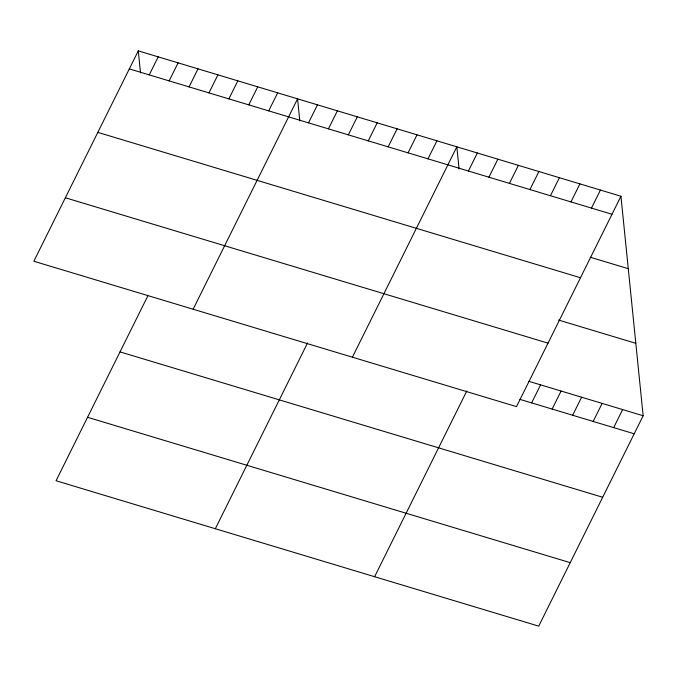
<?xml version="1.0" encoding="UTF-8"?>
<svg xmlns="http://www.w3.org/2000/svg" width="677" height="677" viewBox="0 0 677 677"><rect width="100%" height="100%" fill="white"/><g stroke="black" fill="none" stroke-linecap="round" stroke-linejoin="round"><path stroke-width="1.02" d="M138.286 50.86L33.85 261.246L516.509 406.623L620.944 196.245L138.286 50.86L140.52 72.998M149.245 74.893L158.198 56.86M169.157 80.885L178.102 62.851M189.061 86.884L198.014 68.851M208.973 92.876L217.926 74.851M228.885 98.876L237.83 80.842M147.831 295.874L56.056 480.755L538.714 626.14L643.15 415.754L620.944 196.245M248.789 104.876L257.742 86.842M268.701 110.867L277.655 92.842M193.131 309.22L297.567 98.834L299.801 120.971M308.526 122.867L317.471 104.833M328.43 128.858L337.383 110.833M348.342 134.858L357.295 116.825M368.254 140.858L377.199 122.825M388.158 146.85L397.111 128.825M215.328 528.737L307.57 342.917M408.07 152.85L417.024 134.816M427.982 158.85L436.936 140.816M352.404 357.194L456.84 146.816L459.082 168.945M468.399 171.027L477.353 152.994M488.912 177.205L497.866 159.171M509.426 183.382L518.379 165.349M529.939 189.56L538.892 171.526M550.452 195.738L559.405 177.704M374.609 576.711L466.851 390.891M570.965 201.915L579.918 183.882M591.478 208.093L600.431 190.059M531.631 402.9L540.584 384.866M552.144 409.077L561.098 391.044M572.657 415.255L581.611 397.221M593.17 421.432L602.124 403.399M613.684 427.61L622.637 409.577M129.332 68.893L611.991 214.27M590.175 257.209L628.273 268.684M97.826 132.37L580.485 277.748M558.652 320.077L635.821 343.315M65.356 197.769L548.023 343.146M528.864 381.329L643.15 415.754M519.911 399.362L634.197 433.788M120.024 351.879L602.691 497.265M87.561 417.286L570.229 562.663"/></g></svg>
